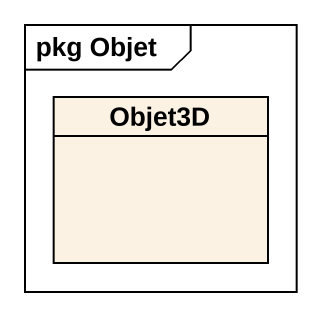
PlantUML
@startuml
mainframe pkg Objet
hide circle
hide empty members
class Objet3D
@enduml
